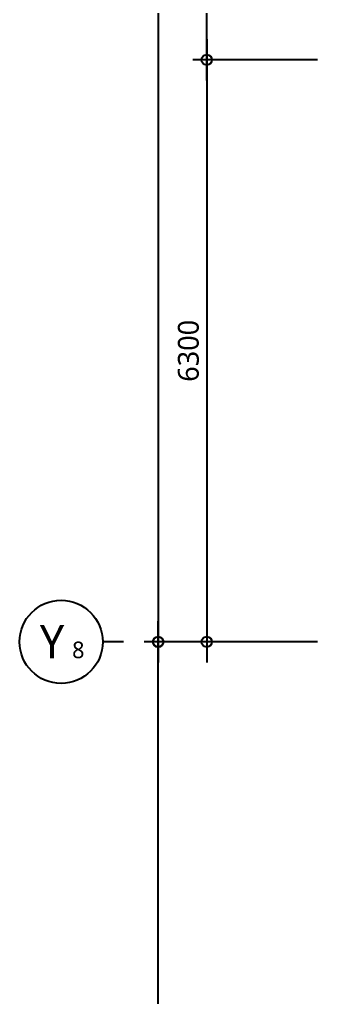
# Model space of a CAD drawing. Header units: millimetres. Extents: x -65167 to 413267, y -17142 to 66587.
# Drawn here: x 186354 to 189729, y 15338 to 25924 of the extents above; entities that cross this region are included whole.
import ezdxf
from ezdxf.enums import TextEntityAlignment as Align

# ---------------------------------------------------------------- set-up
doc = ezdxf.new("R2010")
doc.units = ezdxf.units.MM
doc.header["$LTSCALE"] = 75
doc.header["$MEASUREMENT"] = 0
doc.header["$PDSIZE"] = -10
doc.layers.get('0').update_dxf_attribs({"linetype": 'CONTINUOUS'})
doc.layers.get('Defpoints').update_dxf_attribs({"color": 171, "linetype": 'CONTINUOUS'})
for name, color, linetype in [('NDIM', 7, 'CONTINUOUS'), ('SYM(AXIS)', 7, 'CONTINUOUS'), ('TEXT(AXIS)', 2, 'CONTINUOUS')]:
    doc.layers.add(name, color=color, linetype=linetype)
doc.styles.add('CGS', font='cgse', dxfattribs={"bigfont": 'cgs'})
doc.styles.add('나눔바른고딕', font='NanumBarunGothic.ttf')
doc.dimstyles.new('NDIM 1200', dxfattribs={"dimscale": 75, "dimtxt": 3, "dimasz": 1, "dimexe": 2, "dimexo": 2, "dimgap": 1, "dimtad": 1, "dimdec": 0, "dimdsep": 46, "dimtxsty": 'CGS', "dimblk": 'DOT0', "dimcen": 1, "dimdle": 8, "dimclrd": 256, "dimclre": 256, "dimclrt": 256, "dimadec": 0, "dimazin": 0, "dimtfac": 1, "dimtdec": 0, "dimtix": 1, "dimtmove": 2, "dimatfit": 3, "dimldrblk": 'DOT0', "dimfxl": 1, "dimtolj": 1, "dimtzin": 0, "dimlwd": -1, "dimlwe": -1, "dimarcsym": 0})

# ---------------------------------------------------------------- blocks, each defined once
blk = doc.blocks.new('DOT0')
blk.add_line((-3, 0), (3, 0))
at = {"color": 6}
blk.add_circle((0, 0), 0.75, dxfattribs=at)
blk = doc.blocks.new('*D75')
at = {"layer": 'Defpoints', "color": 0, "ltscale": 0.4, "transparency": 16777216}
for p in [(189729, 35738), (187854, 19188), (189729, 19188)]:
    blk.add_point(p, dxfattribs=at)
at = {"layer": 'NDIM', "ltscale": 0.4, "transparency": 16777216}
for p, q in [((189579, 35738), (187704, 35738)), ((187854, 35663), (187854, 19263)), ((189579, 19188), (187704, 19188))]:
    blk.add_line(p, q, dxfattribs=at)
at = {"layer": 'NDIM', "ltscale": 0.4, "transparency": 16777216, "xscale": 75, "yscale": 75, "zscale": 75}
for p, rotation in [((187854, 35738), 90), ((187854, 19188), 270)]:
    blk.add_blockref('DOT0', p, dxfattribs=dict(at, rotation=rotation))
at = {"layer": 'NDIM', "ltscale": 0.4, "transparency": 16777216, "insert": (187657, 27463), "char_height": 225, "attachment_point": 5, "rotation": 90, "style": '나눔바른고딕'}
blk.add_mtext('\\A1;16550', dxfattribs=at)
blk = doc.blocks.new('A$C2F20087E')
at = {"layer": 'SYM(AXIS)'}
blk.add_line((600, 0), (600, 300), dxfattribs=at)
blk.add_circle((600, 900), 600, dxfattribs=at)
blk = doc.blocks.new('*D76')
at = {"layer": 'Defpoints', "color": 0, "ltscale": 0.4, "transparency": 16777216}
for p in [(188379, 29338), (189729, 29338), (189729, 25488)]:
    blk.add_point(p, dxfattribs=at)
at = {"layer": 'NDIM', "ltscale": 0.4, "transparency": 16777216}
for p, q in [((189579, 29338), (188229, 29338)), ((188379, 25563), (188379, 29263)), ((189579, 25488), (188229, 25488))]:
    blk.add_line(p, q, dxfattribs=at)
at = {"layer": 'NDIM', "ltscale": 0.4, "transparency": 16777216, "xscale": 75, "yscale": 75, "zscale": 75}
for p, rotation in [((188379, 29338), 90), ((188379, 25488), 270)]:
    blk.add_blockref('DOT0', p, dxfattribs=dict(at, rotation=rotation))
at = {"layer": 'NDIM', "ltscale": 0.4, "transparency": 16777216, "insert": (188182, 27413), "char_height": 225, "attachment_point": 5, "rotation": 90, "style": '나눔바른고딕'}
blk.add_mtext('\\A1;3850', dxfattribs=at)
blk = doc.blocks.new('*D77')
at = {"layer": 'Defpoints', "color": 0, "ltscale": 0.4, "transparency": 16777216}
for p in [(189729, 25488), (188379, 19188), (189729, 19188)]:
    blk.add_point(p, dxfattribs=at)
at = {"layer": 'NDIM', "ltscale": 0.4, "transparency": 16777216}
for p, q in [((189579, 25488), (188229, 25488)), ((188379, 25413), (188379, 19263)), ((189579, 19188), (188229, 19188))]:
    blk.add_line(p, q, dxfattribs=at)
at = {"layer": 'NDIM', "ltscale": 0.4, "transparency": 16777216, "xscale": 75, "yscale": 75, "zscale": 75}
for p, rotation in [((188379, 25488), 90), ((188379, 19188), 270)]:
    blk.add_blockref('DOT0', p, dxfattribs=dict(at, rotation=rotation))
at = {"layer": 'NDIM', "ltscale": 0.4, "transparency": 16777216, "insert": (188182, 22338), "char_height": 225, "attachment_point": 5, "rotation": 90, "style": '나눔바른고딕'}
blk.add_mtext('\\A1;6300', dxfattribs=at)
blk = doc.blocks.new('*D866')
at = {"layer": 'Defpoints', "color": 0, "ltscale": 0.4, "transparency": 16777216}
for p in [(187854, 19187), (189729, 19187), (189729, 8188)]:
    blk.add_point(p, dxfattribs=at)
at = {"layer": 'NDIM', "ltscale": 0.4, "transparency": 16777216}
for p, q in [((189579, 19187), (187704, 19187)), ((187854, 8263), (187854, 19112)), ((189579, 8188), (187704, 8188))]:
    blk.add_line(p, q, dxfattribs=at)
at = {"layer": 'NDIM', "ltscale": 0.4, "transparency": 16777216, "xscale": 75, "yscale": 75, "zscale": 75}
for p, rotation in [((187854, 19187), 90), ((187854, 8188), 270)]:
    blk.add_blockref('DOT0', p, dxfattribs=dict(at, rotation=rotation))
at = {"layer": 'NDIM', "ltscale": 0.4, "transparency": 16777216, "insert": (187657, 13687), "char_height": 225, "attachment_point": 5, "rotation": 90, "style": '나눔바른고딕'}
blk.add_mtext('\\A1;11000', dxfattribs=at)

msp = doc.modelspace()

# ---------------------------------------------------------------- block references
at = {"xscale": 0.75, "yscale": 0.75, "zscale": 0.75, "rotation": 89.99999999999932}
msp.add_blockref('A$C2F20087E', (187479, 18737.5), dxfattribs=at)

# ---------------------------------------------------------------- texts
at = {"layer": 'TEXT(AXIS)', "style": '나눔바른고딕'}
for s, height, p in [('Y', 360, (186705.3, 19190.5)), ('8', 180, (186989.7, 19100.5))]:
    msp.add_text(s, height=height, dxfattribs=at).set_placement(p, align=Align.MIDDLE)

# ---------------------------------------------------------------- dimensions: what is measured, and where the dimension line sits
at = {"layer": 'NDIM', "ltscale": 0.4}
for base, p1, p2, angle, picture, middle in [((187854, 19187.5), (189729, 35737.5), (189729, 19187.5), 270, '*D75', (187656.7, 27462.5)), ((188379, 29337.5), (189729, 25487.5), (189729, 29337.5), 90, '*D76', (188181.7, 27412.5)), ((188379, 19187.5), (189729, 25487.5), (189729, 19187.5), 270, '*D77', (188181.7, 22337.5)), ((187854, 19187.5), (189729, 8187.5), (189729, 19187.5), 90, '*D866', (187656.9, 13687.5))]:
    dim = msp.add_linear_dim(base=base, p1=p1, p2=p2, angle=angle, dimstyle='NDIM 1200', override={"dimtxsty": '나눔바른고딕'}, dxfattribs=at)
    dim.commit()
    dim.dimension.update_dxf_attribs({"geometry": picture, "text_midpoint": middle})

doc.saveas('drawing.dxf')
